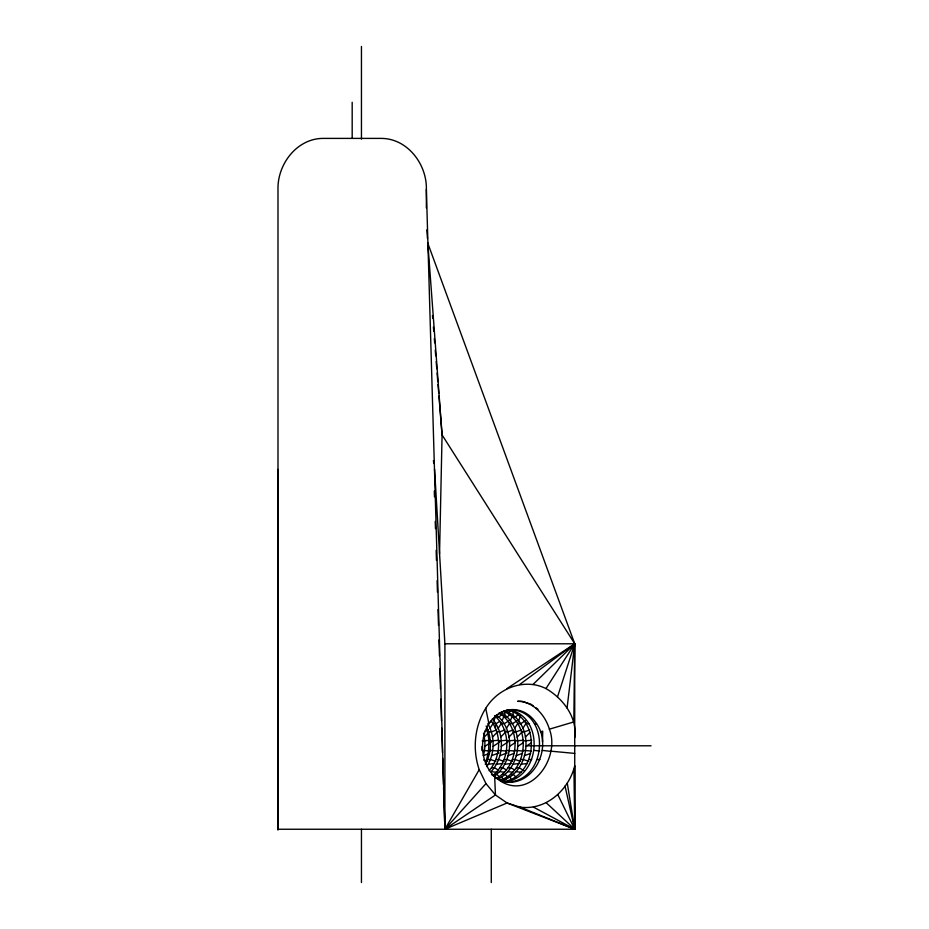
<?xml version="1.0" encoding="UTF-8"?>
<svg xmlns="http://www.w3.org/2000/svg" width="929" height="929" viewBox="0 0 929 929"><rect width="100%" height="100%" fill="white"/><g stroke="black" fill="none" stroke-linecap="round" stroke-linejoin="round"><path stroke-width="1.39" d="M519.996 807.115C545.834 810.762 569.012 789.836 574.726 765.682L574.726 829.249L519.996 807.115L507.06 802.993L444.898 829.249L444.898 643.785L434.551 469.157M574.726 737.765C577.524 717.258 562.904 698.341 545.973 688.586C524.328 677.694 497.851 688.296 485.739 708.316A61.837 51.269 -90 0 0 479.225 769.642L444.898 829.249L443.574 787.327M427.863 243.41L574.726 643.785L573.82 721.938L549.387 729.172C561.093 759.26 528.183 803.202 497.282 778.757C475.718 762.326 477.703 721.868 503.982 711.3M439.545 553.939L442.065 434.888L427.804 242.829M481.965 746.44L481.861 750.388L490.268 751.027M483.498 733.144C485.275 740.541 485.6 748.402 483.254 755.707L489.49 753.361M485.263 764.3C491.755 752.745 492.115 737.87 486.134 726.025M491.487 721.38L487.888 723.645C495.18 736.86 494.855 753.756 486.877 766.588M489.165 770.652C500.836 757.17 501.962 735.153 491.116 720.858M492.393 718.918C505.051 733.492 504.133 757.623 491.081 771.627L497.677 772.382M499.93 777.376L496.887 774.438L494.112 774.438C510.3 759.55 511.647 730.275 494.53 715.678M496.4 715.016C515.351 729.753 513.4 762.941 493.938 776.423M496.26 778.502C519.566 765.856 521.959 727.175 499.047 712.973M500.894 712.288C525.106 726.397 522.551 766.75 498.002 779.187M500.174 780.232C528.775 770.756 531.864 722.611 503.297 711.277M506.073 711.277C535.545 722.936 531.156 773.451 500.638 780.952M491.546 774.589L498.687 779.292L506.607 781.707C540.666 775.669 544.568 718.094 510.126 709.872M503.158 781.684C533.954 787.687 553.161 747.195 536.544 723.645A36.208 30.018 -90 0 0 494.425 717.142M495.401 728.394L495.656 725.526M567.085 707.979L574.726 643.785L442.065 434.888L438.952 396.068M504.621 715.016L505.271 710.999M512.854 715.016L513.505 710.999M485.809 762.814L488.561 751.491L488.898 739.786L486.842 728.475M542.536 741.841L542.71 731.158L540.481 731.82M503.773 781.672C537.903 775.761 541.793 718.071 507.339 709.872M512.007 781.672C549.411 775.634 549.202 707.433 508.012 709.884M557.586 696.611L574.726 643.785L444.898 643.785M493.903 720.858L495.935 715.481M502.136 720.858L504.168 715.481M510.358 720.858L512.39 715.481M518.591 720.858L520.623 715.481M489.943 728.394L493.473 722.82M498.176 728.394L501.695 722.82M506.41 728.394L509.928 722.82M514.631 728.394L518.161 722.82M522.864 728.394L526.383 722.82M545.973 688.586L574.726 643.785L574.726 829.249L277.98 829.249L277.992 469.377L277.992 470.608M510.683 710L509.127 712.288L506.351 712.288M277.992 830.061L277.992 189.4C277.306 164.305 296.966 138.27 323.327 138.398L381.029 138.398C407.401 138.27 427.061 164.305 426.365 189.4L444.898 829.249L485.96 783.6L479.225 769.642M484.218 737.127L488.875 732.319M492.451 737.127L497.108 732.319M500.673 737.127L506.259 731.355M508.906 737.127L514.492 731.355M517.139 737.127L522.725 731.355M525.373 737.127L530.018 732.319M533.037 684.452L574.726 643.785L506.746 688.737M502.159 714.041L499.128 716.991L496.341 716.991M510.381 714.041L507.35 716.991L504.575 716.991M518.614 714.041L515.583 716.991L512.808 716.991M519.659 684.51L574.726 643.785M444.898 829.249L495.447 794.969L494.681 776.83M484.752 746.44L491.453 742.004M492.985 746.44L499.674 742.004M501.207 746.44L507.908 742.004M509.44 746.44L515.026 742.736M517.674 746.44L523.248 742.736M525.895 746.44L531.481 742.736M499.709 721.38L496.109 723.645L493.334 723.645M509.138 720.625L504.342 723.645L501.567 723.645M517.372 720.625L512.576 723.645L509.789 723.645M525.605 720.625L520.797 723.645L518.022 723.645M491.487 755.707L498.978 752.896M499.709 755.707L507.199 752.896M507.942 755.707L514.19 753.361M516.176 755.707L522.412 753.361M524.409 755.707L530.645 753.361M484.59 731.344L488.596 729.915M496.818 729.915L491.476 731.82L488.7 731.82M505.051 729.915L499.709 731.82L496.934 731.82M513.284 729.915L507.942 731.82L505.155 731.82M521.506 729.915L516.176 731.82L513.389 731.82M529.739 729.915L524.397 731.82L521.622 731.82M505.028 710.94L507.06 710.255M488.039 764.3L494.623 763.475M496.272 764.3L502.856 763.475M504.493 764.3L511.089 763.475M512.727 764.3L519.311 763.475M520.96 764.3L527.544 763.475M490.582 740.274L482.186 740.936M498.815 740.274L490.407 740.936M507.037 740.274L498.641 740.936M515.27 740.274L506.874 740.936M523.503 740.274L515.096 740.936M531.736 740.274L523.329 740.936M533.351 705.947L531.04 704.287L521.993 701.29L517.546 701.314C533.188 701.232 545.218 715.133 549.387 729.172M526.255 723.645L529.031 723.645M534.477 723.645L536.544 723.645M526.522 745.79L651.02 745.79M490.094 750.388L498.501 751.027M498.327 750.388L506.735 751.027M506.56 750.388L514.956 751.027M514.782 750.388L523.19 751.027M523.015 750.388L531.423 751.027M537.125 759.527L539.912 759.527M487.748 759.527L490.535 759.527L495.877 761.408M495.981 759.527L498.757 759.527L504.11 761.408M504.215 759.527L506.99 759.527L512.343 761.408M512.436 759.527L515.223 759.527L520.565 761.408M520.67 759.527L523.445 759.527L528.798 761.408M528.903 759.527L531.678 759.527M491.743 767.737L494.518 767.737L498.141 769.978M499.976 767.737L502.752 767.737L506.363 769.978M508.198 767.737L510.985 767.737L514.596 769.978M516.431 767.737L519.206 767.737L524.026 770.733M502.334 774.438L505.121 774.438L508.163 777.376M510.567 774.438L513.342 774.438L516.396 777.376M503.448 779.187L506.235 779.187M550.769 751.166L574.726 753.407M542.257 750.388L550.688 751.34M534.024 750.388L539.644 751.027M515.769 771.627L521.053 772.231M507.548 771.627L512.82 772.231M499.314 771.627L504.586 772.231M483.637 760.003L487.655 761.408M573.948 769.258L574.726 829.249L507.06 802.993L495.447 794.969L485.96 783.6M533.385 807.069L574.726 829.249L567.294 783.263M535.65 707.608L537.961 709.268M546.298 802.83L574.726 829.249L565.018 786.027M557.864 794.713L574.726 829.249M485.739 708.316L488.863 723.598M433.402 460.598L433.785 463.455M510.393 776.423L510.892 780.465M502.159 776.423L502.659 780.465M432.484 315.546L432.717 318.415M433.402 327.043L433.75 331.363M434.331 338.551L434.679 342.859M435.248 350.047L435.713 355.807M436.177 361.555L436.758 368.743M437.106 373.063L437.791 381.691M438.023 384.56L438.72 393.188M426.841 229.835L427.479 238.498M434.296 491.058L434.47 496.841M435.248 521.401L435.469 528.636M436.154 550.316L436.467 560.431M437.106 580.66L437.466 592.226M438.012 609.563L438.511 625.461M438.964 639.918L439.452 655.816M439.87 668.822L440.497 689.051M440.81 699.177L441.496 720.846M441.728 728.081L442.494 752.653M442.668 758.424L443.493 784.448M491.278 829.249L491.278 882.55M426.365 189.4L426.365 207.945M361.451 46.45L361.451 139.129M361.451 829.249L361.451 882.55M352.184 102.283L352.184 138.305"/></g></svg>
